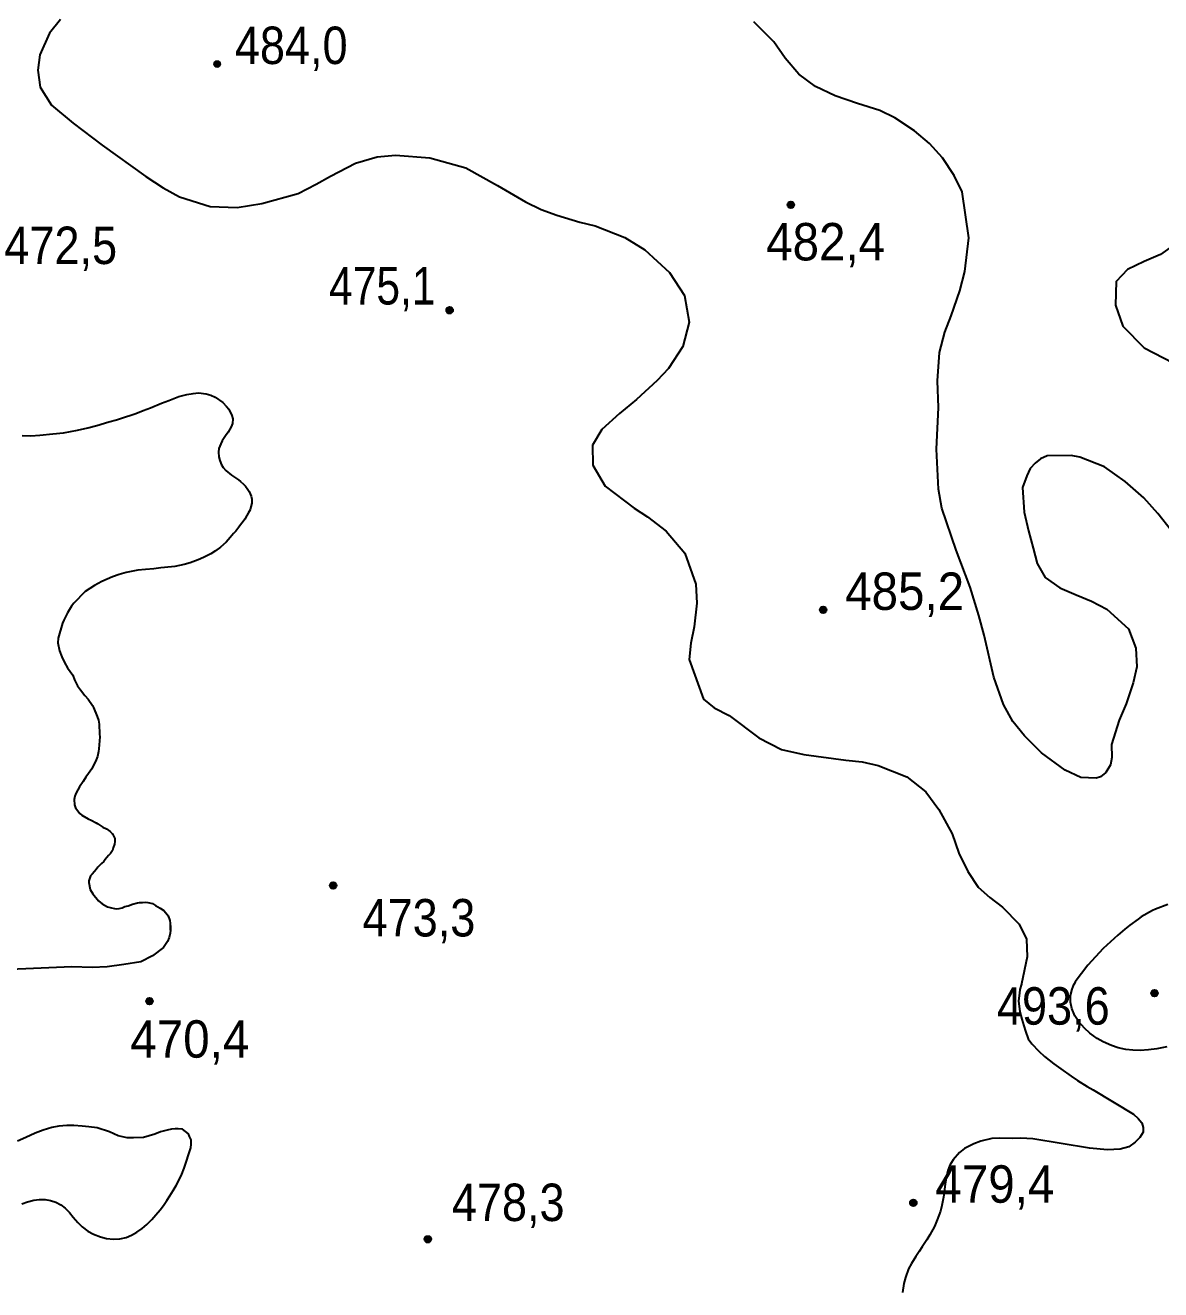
# Model space of a CAD drawing. Header units: metres. Extents: x 552626 to 559174, y 1843804 to 1852371.
# Drawn here: x 557082 to 557597, y 1847861 to 1848435 of the extents above; entities that cross this region are included whole.
import ezdxf

# ---------------------------------------------------------------- set-up
doc = ezdxf.new("R2010")
doc.units = ezdxf.units.M
doc.header["$LTSCALE"] = 6.8
doc.layers.add('1', color=7, linetype='Continuous', lineweight=25)
doc.layers.add('5', color=7, linetype='Continuous', lineweight=25)

msp = doc.modelspace()

# ---------------------------------------------------------------- hatches: boundary and pattern name
at = {"layer": '5'}
for points in [[(557170.41, 1848417.69, 1), (557167.41, 1848417.69, 1)], [(557430.82, 1848353.8, 1), (557427.82, 1848353.8, 1)], [(557275.93, 1848305.87, 1), (557272.93, 1848305.87, 1)], [(557445.47, 1848169.81, 1), (557442.47, 1848169.81, 1)], [(557223.06, 1848044.73, 1), (557220.06, 1848044.73, 1)], [(557595.94, 1847995.79, 1), (557592.94, 1847995.79, 1)], [(557139.72, 1847992.19, 1), (557136.72, 1847992.19, 1)], [(557486.43, 1847900.63, 1), (557483.43, 1847900.63, 1)], [(557265.99, 1847884.02, 1), (557262.99, 1847884.02, 1)]]:
    msp.add_hatch(color=256, dxfattribs=at).paths.add_polyline_path(points)

# ---------------------------------------------------------------- linework, layer by layer
at = {"layer": '1'}
for points in [[(557097.73, 1848437.85), (557092.81, 1848431.65), (557088.31, 1848421.85), (557087.43, 1848414.91), (557088.46, 1848407.26), (557093.67, 1848399.04), (557103.58, 1848390.89), (557116.61, 1848380.82), (557136.49, 1848366.67), (557144.39, 1848361.5), (557151.72, 1848357.32), (557165.76, 1848352.99), (557177.98, 1848352.57), (557189.19, 1848354.32), (557205.7, 1848358.95), (557213.9, 1848363.09), (557220.33, 1848366.72), (557231.66, 1848372.74), (557241.53, 1848375.54), (557249.81, 1848376.34), (557265.47, 1848375.1), (557281.82, 1848370.59), (557296.14, 1848362.49), (557308.85, 1848355.13), (557315.94, 1848351.68), (557323.1, 1848349), (557333.49, 1848345.94), (557340.54, 1848344.16), (557353.92, 1848339), (557363.09, 1848333.36), (557374.31, 1848323.08), (557380.99, 1848312.59), (557383.14, 1848300.51), (557380.31, 1848289.38), (557373.84, 1848279.51), (557368.68, 1848274.05), (557359.33, 1848265.37), (557351.54, 1848258.99), (557343.56, 1848251.69), (557339.34, 1848244.66), (557339.48, 1848235.55), (557344.99, 1848225.98), (557358.15, 1848216.08), (557364.24, 1848212.06), (557372.74, 1848205.59), (557381.19, 1848195.6), (557386.15, 1848181.56), (557386.69, 1848172.95), (557385.49, 1848162.16), (557383.92, 1848154.68), (557383.24, 1848147.3), (557389.61, 1848129.27), (557394.5, 1848125.36), (557401.34, 1848121.93), (557414.73, 1848111.66), (557425.06, 1848106.45), (557435.22, 1848104.12), (557454.23, 1848101.58), (557461.78, 1848100.78)], [(557602.1, 1848205.75), (557595.97, 1848213.54), (557589.62, 1848220.65), (557581.05, 1848228.16), (557571.79, 1848234.75), (557560.46, 1848239.11), (557556.62, 1848239.98), (557545.64, 1848239.81), (557542.68, 1848238.41), (557540.24, 1848236.49), (557537.97, 1848234.05), (557536.4, 1848230.73), (557534.56, 1848225.39), (557535.19, 1848214.27), (557537.2, 1848205.76), (557539.4, 1848197.78), (557541.09, 1848190.9), (557544.78, 1848184.51), (557551.48, 1848179.88), (557558.81, 1848176.61), (557565.81, 1848173.81), (557572.8, 1848170.11), (557582.56, 1848161.2), (557586.01, 1848152.47), (557586.47, 1848144.03), (557584.74, 1848136.63), (557581.59, 1848127.14), (557578.32, 1848119.82), (557574.97, 1848108.63), (557575.12, 1848102.85), (557574.41, 1848099.53), (557572.27, 1848095.97), (557569.9, 1848094.07), (557568, 1848093.35), (557561, 1848093.65), (557553.8, 1848097.07), (557543.13, 1848104.85), (557535.43, 1848112.58), (557530.04, 1848119.16), (557525.81, 1848126.91), (557521.56, 1848139.28), (557517.06, 1848158.31), (557514.74, 1848167.3), (557510.68, 1848180.21), (557504.38, 1848196.97), (557497.82, 1848216.02), (557496.32, 1848224.6), (557495.52, 1848242.77), (557496.3, 1848261.76), (557495.94, 1848273.81), (557496.77, 1848286.76), (557499.19, 1848295.91), (557502.07, 1848303.32), (557506.03, 1848314.7), (557508.37, 1848323.46), (557510.21, 1848338.84), (557507.17, 1848359.71), (557503.5, 1848367.01), (557498.19, 1848375.14), (557492.3, 1848381.67), (557485.48, 1848387.31), (557476.57, 1848393.23), (557469.75, 1848396.57), (557459.61, 1848399.77), (557449.44, 1848403.24), (557440.59, 1848407.49), (557433.01, 1848413.05), (557426.78, 1848420.31), (557421.67, 1848427.82), (557412.52, 1848436.93)], [(557605.08, 1848336.88), (557597.12, 1848331.21), (557589.76, 1848328.05), (557582.21, 1848324.35), (557577.04, 1848319), (557576.74, 1848308.16), (557580.02, 1848298.64), (557589.77, 1848288.83), (557607.27, 1848279.78)], [(557123.26, 1848256.12), (557125.07, 1848256.74), (557131.99, 1848259.08), (557135.33, 1848260.4), (557138.61, 1848261.65), (557143.69, 1848263.65), (557146.9, 1848264.95), (557151.47, 1848266.76), (557155.19, 1848267.65), (557157.97, 1848268.11), (557160.43, 1848268.32), (557163.89, 1848267.98), (557166.05, 1848267.35), (557167.97, 1848266.43), (557171.4, 1848264.07), (557173.09, 1848262.25), (557174.24, 1848260.97), (557175.58, 1848258.1), (557175.95, 1848256.6), (557175.8, 1848254.43), (557175.23, 1848252.95), (557173.82, 1848250.57), (557172.6, 1848248.89), (557171.18, 1848246.64), (557170.54, 1848245.22), (557169.65, 1848243.04), (557169.49, 1848241.48), (557169.67, 1848239.28), (557170.06, 1848237.64), (557170.9, 1848235.66), (557171.64, 1848234.46), (557172.81, 1848233.05), (557175.47, 1848230.94), (557176.77, 1848230.15), (557178.59, 1848228.95), (557179.55, 1848228.18), (557180.91, 1848226.86), (557181.76, 1848225.95), (557182.87, 1848224.46), (557183.45, 1848223.52), (557184.35, 1848221.48), (557184.58, 1848220.09), (557184.64, 1848218.35), (557184.24, 1848216.63), (557183.86, 1848215.24), (557183.02, 1848213.73), (557182.41, 1848212.65), (557181.46, 1848211), (557180.69, 1848210.04), (557179.53, 1848208.43), (557178.71, 1848207.39), (557177.3, 1848205.62), (557176.29, 1848204.49), (557174.82, 1848202.64), (557172.97, 1848200.62), (557170.34, 1848198.37), (557168.18, 1848196.71), (557165.99, 1848195.31), (557162.69, 1848193.59), (557160.19, 1848192.56), (557156.58, 1848191.21), (557153.91, 1848190.43), (557149.64, 1848189.6), (557148.12, 1848189.36), (557143.33, 1848188.95), (557140.09, 1848188.51), (557136.36, 1848188.21), (557132.91, 1848187.82), (557127.65, 1848186.81), (557124.46, 1848185.97), (557121.36, 1848184.81), (557116.49, 1848182.77), (557113.15, 1848180.85), (557109.02, 1848178.22), (557103.85, 1848172.92), (557102.73, 1848171.52), (557100.93, 1848168.49), (557099.29, 1848165.21), (557098.65, 1848163.79), (557096.67, 1848157.05), (557096.58, 1848154.82), (557097.34, 1848151.21), (557098.38, 1848148.57), (557099.63, 1848145.9), (557100.9, 1848143.56), (557103.3, 1848140.2), (557104.09, 1848138.01), (557105.55, 1848135.29), (557106.9, 1848133.49), (557108.87, 1848130.96), (557110.33, 1848129.32), (557112.27, 1848126.45), (557112.72, 1848125.49), (557112.72, 1848125.49), (557114.46, 1848121.46), (557115.06, 1848119.78), (557115.33, 1848118), (557115.52, 1848113.38), (557115.6, 1848112.11), (557115.6, 1848112.11), (557115.21, 1848106.76)], [(557080.33, 1848248.98), (557084.24, 1848248.89), (557088.31, 1848249.16), (557094.29, 1848249.71), (557099.14, 1848250.2), (557105.52, 1848251.4), (557110.23, 1848252.48), (557114.21, 1848253.54), (557119.74, 1848255.18), (557123.26, 1848256.12)], [(557115.21, 1848106.76), (557115.02, 1848105.46), (557114.53, 1848103.32), (557113.97, 1848101.71), (557113.97, 1848101.71), (557111.95, 1848097.65), (557110.46, 1848095.46), (557109.3, 1848093.85), (557108.04, 1848091.96), (557108.04, 1848091.96), (557106.44, 1848089.49), (557105.66, 1848088.06), (557104.77, 1848086.48), (557104.3, 1848085.28), (557104.01, 1848083.7), (557104.01, 1848083.7), (557104.08, 1848081.36), (557104.57, 1848080), (557106.48, 1848077.4), (557107.52, 1848076.58), (557107.52, 1848076.58), (557110.32, 1848074.95), (557111.61, 1848074.29), (557114.03, 1848073.09), (557114.68, 1848072.7), (557117, 1848071.22), (557118.64, 1848070.4), (557120.33, 1848069.18), (557121.7, 1848067.73), (557121.32, 1848068.15), (557122.43, 1848066.06), (557122.39, 1848064.65), (557122.27, 1848063.42), (557122.27, 1848063.42), (557121.71, 1848061.81), (557121.32, 1848060.56), (557120.47, 1848059.18), (557120.47, 1848059.18), (557119.5, 1848058.27), (557118.85, 1848057.45), (557118.03, 1848056.42), (557117.38, 1848055.6), (557117.38, 1848055.6), (557116.36, 1848054.61), (557114.67, 1848052.94), (557113.9, 1848051.98), (557113.2, 1848051.09), (557113.2, 1848051.09), (557112.13, 1848049.89), (557111.41, 1848049.14), (557110.6, 1848046.76), (557110.62, 1848046.03), (557111.18, 1848042.93), (557112.43, 1848040.86), (557115.08, 1848037.67), (557115.08, 1848037.67), (557116.7, 1848036.37), (557119.14, 1848035.04), (557120.88, 1848034.5), (557122.25, 1848034.26), (557123.29, 1848034.04), (557123.29, 1848034.04), (557124.35, 1848034.16), (557125.78, 1848034.59), (557127, 1848035.07), (557128.44, 1848035.37), (557128.44, 1848035.37), (557130.43, 1848036.2), (557132.79, 1848036.74), (557133.7, 1848036.98), (557135.04, 1848037), (557136.18, 1848037.07), (557137.46, 1848037.01), (557139.47, 1848036.5), (557140.84, 1848035.65), (557140.84, 1848035.65), (557143.07, 1848034.36), (557144.74, 1848033.28), (557146.37, 1848031.38), (557146.7, 1848030.88), (557147.47, 1848028.82), (557147.61, 1848027.63), (557147.71, 1848024.41), (557147.67, 1848026.49), (557147.71, 1848024.41), (557147.6, 1848023.06), (557147.16, 1848020.99), (557146.39, 1848019.19), (557144.58, 1848016.53), (557139.52, 1848012.7), (557134.29, 1848010.08), (557126.46, 1848008.78), (557118.95, 1848007.8), (557112.09, 1848007.47), (557102.95, 1848007.8), (557082.05, 1848006.82), (557056.91, 1848005.84)], [(557461.78, 1848100.78), (557468.96, 1848099.17), (557482.03, 1848093.98), (557490.57, 1848087.2), (557496.51, 1848079.2), (557502.5, 1848068.18), (557505.63, 1848059.41), (557509.64, 1848051.04), (557514.41, 1848043.98), (557519.67, 1848039.26), (557525.49, 1848034.91), (557533.05, 1848027.11), (557536.31, 1848020.34), (557536.56, 1848012.31), (557534.1, 1848000)], [(557600.55, 1848036.09), (557594.95, 1848033.99), (557593.47, 1848033.36), (557588.33, 1848030.4), (557587.07, 1848029.43), (557583.28, 1848026.72), (557580.94, 1848024.81), (557577.79, 1848022.07), (557571.15, 1848016.07), (557564.14, 1848008.55), (557558.34, 1848000.88), (557557.86, 1847999.5)], [(557534.1, 1848000), (557534.08, 1847999.88), (557533.34, 1847997.42), (557533.11, 1847995.78), (557532.75, 1847992.26), (557533.32, 1847987.24), (557534.21, 1847983.95), (557535.06, 1847981), (557535.85, 1847978.54), (557537.02, 1847975.03), (557538.72, 1847972.77), (557541.99, 1847969.41), (557544.54, 1847967.08), (557548.74, 1847963.74), (557551.89, 1847961.39), (557556.59, 1847958.12), (557559.45, 1847956.16), (557563.83, 1847953.44), (557566.55, 1847951.88), (557584.93, 1847940.79), (557586.98, 1847938.91), (557588.69, 1847936.85), (557589.21, 1847934.79), (557589.21, 1847932.73), (557587.84, 1847930.32), (557585.61, 1847928.09), (557582.7, 1847926.03), (557578.77, 1847925), (557573.12, 1847924.66), (557564.9, 1847925.35), (557539.17, 1847929.66), (557533.72, 1847929.88), (557529.74, 1847929.85), (557524.21, 1847929.98), (557520.51, 1847929.72), (557515.55, 1847928.65), (557512.47, 1847927.44), (557508.23, 1847925.18), (557505.89, 1847923.38), (557502.97, 1847920.08), (557501.54, 1847917.71), (557500.64, 1847915.23), (557499.85, 1847911.75), (557499.38, 1847909.24), (557498.96, 1847905.46), (557498.64, 1847903.13), (557497.89, 1847899.32), (557497.25, 1847896.78), (557495.76, 1847892.8), (557494.48, 1847889.85), (557492.47, 1847885.98), (557491.03, 1847883.78), (557489.01, 1847880.66), (557487.57, 1847878.46), (557486.12, 1847876.26), (557484.13, 1847872.98), (557482.79, 1847870.54), (557481.38, 1847866.64), (557480.59, 1847863.92), (557480.04, 1847859.79)], [(557599.98, 1847971.37), (557595.54, 1847970.51), (557591.77, 1847970.04), (557587.95, 1847969.81), (557584.63, 1847969.9), (557581.45, 1847970.19), (557577.93, 1847971.03), (557574.86, 1847971.99), (557571.16, 1847973.66), (557568.36, 1847975.27), (557565.1, 1847977.63), (557562.67, 1847979.86), (557560.08, 1847982.83), (557558.26, 1847985.56), (557556.88, 1847988.84), (557556.32, 1847991.65), (557556.34, 1847994.76), (557557.1, 1847997.59), (557558.03, 1848000)], [(557127.5, 1847884.83), (557130.04, 1847885.88), (557132.46, 1847887.2), (557134.86, 1847888.93), (557136.97, 1847890.74), (557139.23, 1847892.96), (557141.04, 1847895.06), (557142.94, 1847897.39), (557144.49, 1847899.43), (557146.06, 1847901.69), (557147.46, 1847903.73), (557148.93, 1847906.2), (557150.29, 1847908.48), (557151.65, 1847911.09), (557152.88, 1847913.6), (557153.98, 1847916.27), (557156.92, 1847925.57), (557157.03, 1847927.27), (557157.03, 1847929.13), (557156.34, 1847930.76), (557155.87, 1847931.92), (557153.09, 1847934.01), (557151.24, 1847934.24), (557149.85, 1847934.24), (557148.23, 1847934.01), (557146.14, 1847933.55), (557143.13, 1847932.85), (557140.58, 1847931.69), (557135.48, 1847930.29), (557130.85, 1847930.06), (557128.07, 1847930.06), (557123.9, 1847930.99), (557119.96, 1847932.85), (557114.37, 1847934.65), (557110.69, 1847935.05), (557107.53, 1847935.38), (557103.86, 1847935.65), (557100.64, 1847935.65), (557096.98, 1847935.37), (557093.81, 1847934.81), (557089.9, 1847933.61), (557086.24, 1847932.19), (557081.95, 1847930.25), (557078.2, 1847928.55)], [(557080.25, 1847900.17), (557082.79, 1847901.1), (557085.61, 1847901.83), (557088.13, 1847902.13), (557090.81, 1847902.11), (557093.27, 1847901.64), (557095.6, 1847900.9), (557097.89, 1847899.65), (557099.81, 1847898.2), (557101.87, 1847896.15), (557103.55, 1847894.12), (557105.62, 1847891.71), (557107.62, 1847889.7), (557110.24, 1847887.74), (557112.8, 1847886.35), (557115.92, 1847885.16), (557118.72, 1847884.45), (557121.9, 1847884.1), (557124.63, 1847884.23), (557127.5, 1847884.83)]]:
    msp.add_lwpolyline(points, dxfattribs=at)
at = {"layer": '5', "lineweight": 13}
msp.add_circle((557168.91, 1848417.69), 1.5, dxfattribs=at)
at = {"layer": '5'}
for centre in [(557429.32, 1848353.8), (557274.43, 1848305.87), (557443.97, 1848169.81), (557221.56, 1848044.73), (557594.44, 1847995.79), (557138.22, 1847992.19), (557484.93, 1847900.63), (557264.49, 1847884.02)]:
    msp.add_circle(centre, 1.5, dxfattribs=at)

# ---------------------------------------------------------------- texts
for s, width, p in [('484,0', 0.9, (557176.91, 1848417.69)), ('482,4', 0.95, (557418.11, 1848328.51)), ('472,5', 0.9, (557072.27, 1848326.87)), ('475,1', 0.85, (557219.68, 1848308.5)), ('485,2', 0.95, (557453.97, 1848169.81)), ('473,3', 0.9, (557234.89, 1848021.54)), ('493,6', 0.9, (557522.89, 1847981.49)), ('470,4', 0.95, (557129.44, 1847966.49)), ('479,4', 0.95, (557494.93, 1847900.63)), ('478,3', 0.9, (557275.41, 1847892.31))]:
    msp.add_text(s, height=17, dxfattribs=dict(at, width=width)).set_placement(p)

doc.saveas('drawing.dxf')
